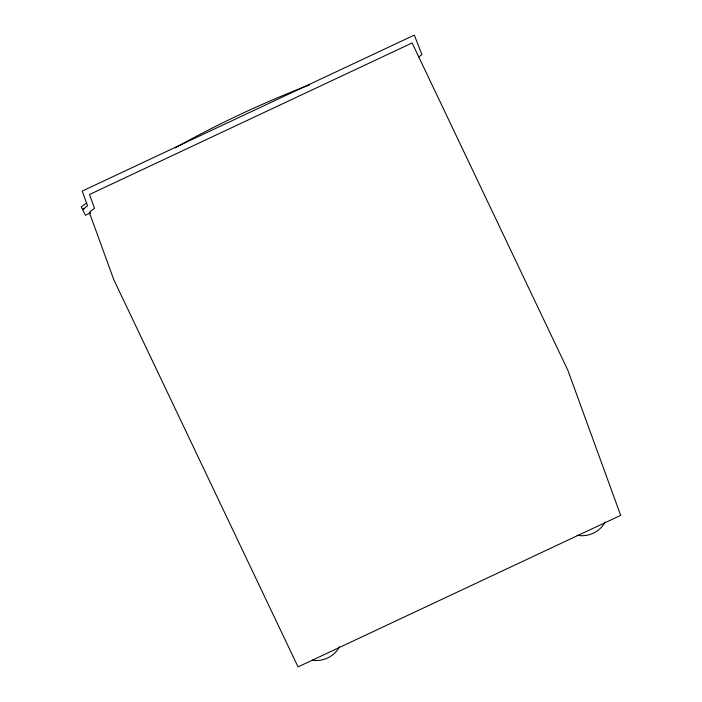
<?xml version="1.0" encoding="UTF-8"?>
<svg xmlns="http://www.w3.org/2000/svg" width="702" height="702" viewBox="0 0 702 702"><rect width="100%" height="100%" fill="white"/><g stroke="black" fill="none" stroke-linecap="round" stroke-linejoin="round"><path stroke-width="1.05" d="M339.443 646.814C334.547 656.396 322.92 661.995 312.364 660.17M605.142 522.016C600.096 531.87 587.907 537.557 577.105 535.178M418.725 56.959L421.911 54.581L414.32 35.1L82.195 191.093L87.557 205.826L82.696 209.459L84.679 208.529M86.741 203.027L81.327 206.704L81.739 207.836L85.416 215.277L90.374 212.952M175.228 147.815C218.454 123.622 263.452 102.553 309.705 84.819M90.163 213.048L89.751 211.916L94.524 208.345L89.487 194.489L412.118 42.954L567.865 370.287L620.673 515.365L298.034 666.9L113.838 279.773L89.312 212.381"/></g></svg>
